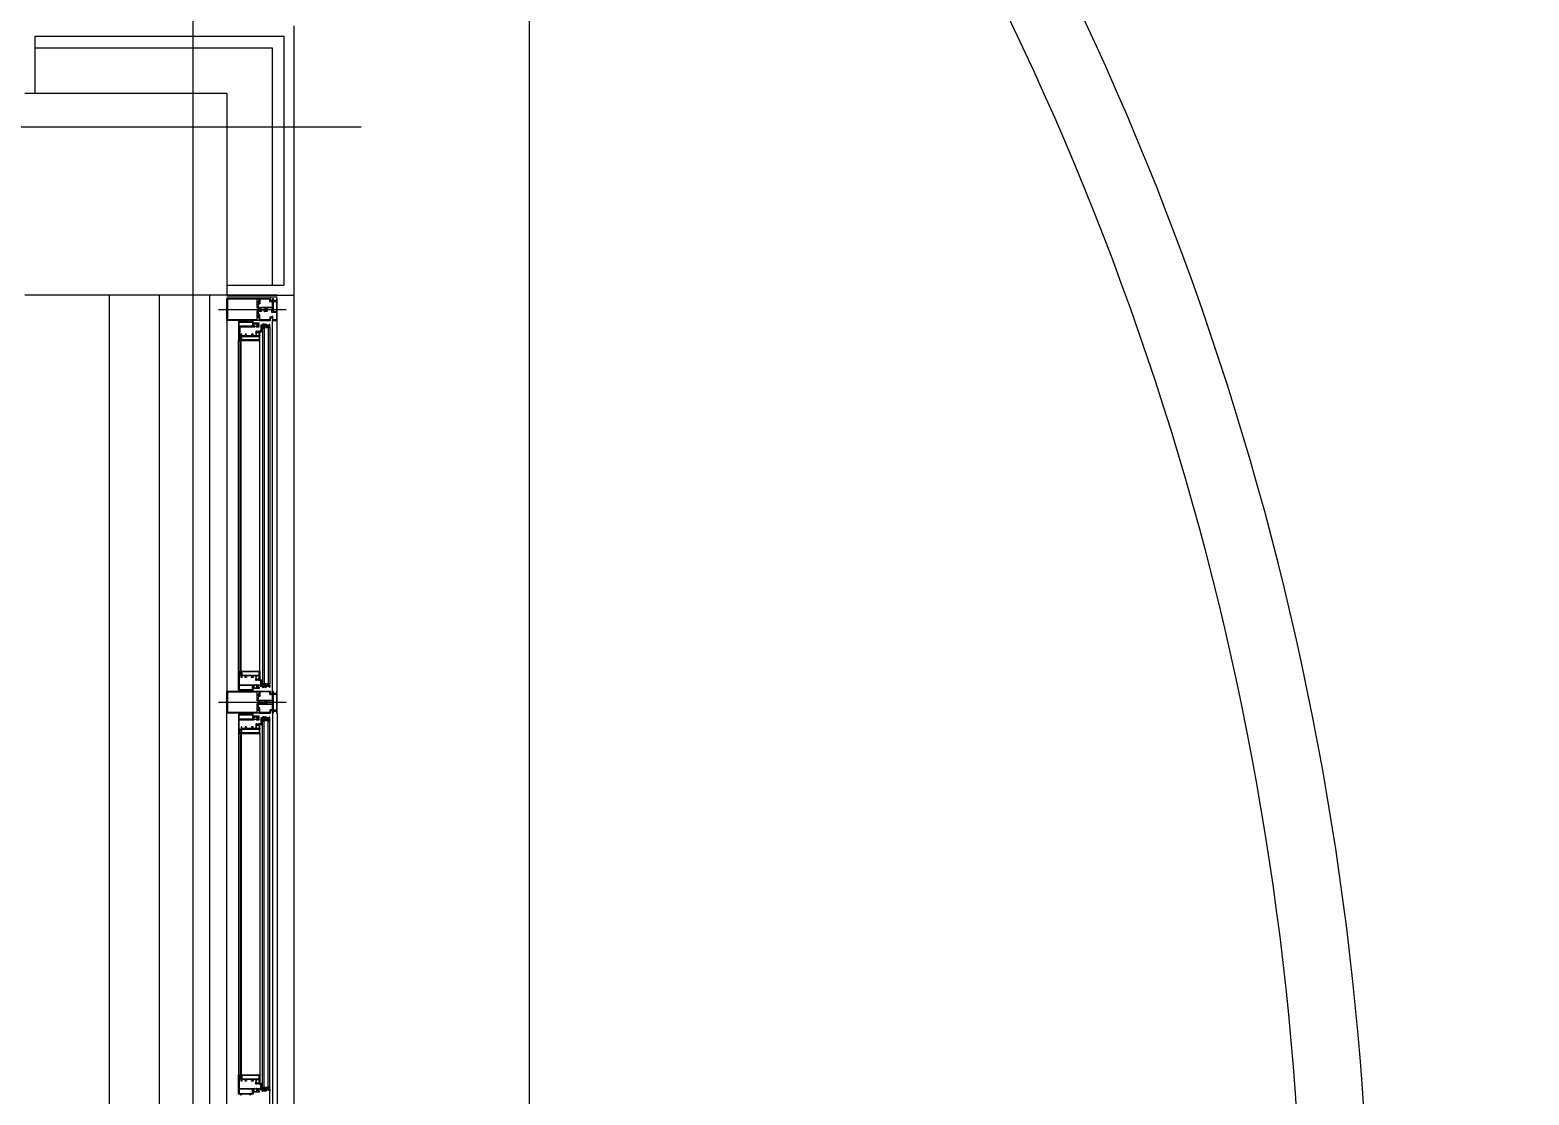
# Model space of a CAD drawing. Header units: millimetres. Extents: x 0 to 356400, y 0 to 68257.
# Drawn here: x 155874.8 to 156053.1, y 6982.8 to 7109.4 of the extents above; entities that cross this region are included whole.
import ezdxf

# ---------------------------------------------------------------- set-up
doc = ezdxf.new("R2010")
doc.units = ezdxf.units.MM
doc.header["$LTSCALE"] = 75
doc.layers.add('8', color=8, linetype='Continuous')

# ---------------------------------------------------------------- blocks, each defined once
blk = doc.blocks.new('G$C7369CDF7')
at = {"layer": '8'}
for p, q in [((16630.3, 55550), (5730.3, 55550)), ((6730.3, 45550), (6730.3, 55050)), ((6430.3, 54850), (7230.3, 54850)), ((7230.3, 54650), (7230.3, 54850)), ((7230.3, 54850), (10850.3, 54850)), ((7272.8, 54625.8), (7272.8, 54827.1)), ((8440.3, 54625.8), (8440.3, 54827.1)), ((6460.3, 54080), (6460.3, 54820)), ((6460.3, 54820), (7200.3, 54820)), ((6495.3, 54080), (6495.3, 54785)), ((6495.3, 54785), (7200.3, 54785)), ((7200.3, 54650), (7200.3, 54820)), ((7230.3, 54800), (7230.3, 54600)), ((7230.3, 54650), (7230.3, 54800)), ((7235.3, 54650), (7235.3, 54800)), ((7305.3, 54800), (7240.3, 54800)), ((7240.3, 54800), (7240.3, 54798.5)), ((7240.3, 54798.5), (7246.8, 54798.5)), ((7240.3, 54786), (7240.3, 54788)), ((7240.3, 54788), (7245.2, 54788)), ((7250.3, 54786), (7240.3, 54786)), ((7245.7, 54788.5), (7245.7, 54796.7)), ((7247.2, 54796.7), (7247.2, 54788.5)), ((7247.3, 54798), (7247.3, 54789.1)), ((7247.7, 54788), (7278.3, 54788)), ((7247.8, 54780), (7247.8, 54785.5)), ((7247.8, 54785.5), (7249.8, 54785.5)), ((7248.8, 54789.1), (7248.8, 54798)), ((7249.3, 54798.5), (7278.6, 54798.5)), ((7249.8, 54785.5), (7249.8, 54779)), ((7250.3, 54785.3), (7250.3, 54786)), ((7265.3, 54786), (7251.8, 54786)), ((7251.8, 54786), (7251.8, 54785.3)), ((7266.3, 54757.8), (7266.3, 54785)), ((7268.3, 54785.5), (7268.3, 54769.5)), ((7276.9, 54786), (7268.8, 54786)), ((7277.1, 54785.7), (7275.6, 54785.7)), ((7275.6, 54785.7), (7275.6, 54783.7)), ((7276.6, 54782.7), (7280.1, 54782.7)), ((7277.6, 54784.2), (7277.1, 54785.7)), ((7277.8, 54784.5), (7277.4, 54785.7)), ((7279.6, 54784.2), (7277.6, 54784.2)), ((7279.3, 54784.5), (7277.8, 54784.5)), ((7279.3, 54787), (7279.3, 54784.5)), ((7279.6, 54797.5), (7279.6, 54784.2)), ((7281.1, 54783.7), (7281.1, 54797.5)), ((7282.1, 54798.5), (7303.3, 54798.5)), ((7303.3, 54787.5), (7293.8, 54787.5)), ((7293.8, 54787.5), (7293.8, 54785.3)), ((7295.3, 54785.3), (7295.3, 54786)), ((7295.3, 54786), (7305.3, 54786)), ((7297.8, 54785.5), (7295.8, 54785.5)), ((7295.8, 54785.5), (7295.8, 54779)), ((7297.8, 54780), (7297.8, 54785.5)), ((7303.8, 54798), (7303.8, 54788)), ((8407.8, 54800), (7305.3, 54800)), ((7305.3, 54786), (7305.3, 54800)), ((8407.8, 54786), (7305.3, 54786)), ((8440.3, 54800), (8407.8, 54800)), ((8407.8, 54800), (8407.8, 54798.5)), ((8407.8, 54798.5), (8414.3, 54798.5)), ((8407.8, 54786), (8407.8, 54788)), ((8407.8, 54788), (8412.7, 54788)), ((8417.8, 54786), (8407.8, 54786)), ((8413.2, 54788.5), (8413.2, 54796.7)), ((8414.7, 54796.7), (8414.7, 54788.5)), ((8414.8, 54798), (8414.8, 54789.1)), ((8415.2, 54788), (8440.3, 54788)), ((8415.3, 54780), (8415.3, 54785.5)), ((8415.3, 54785.5), (8417.3, 54785.5)), ((8416.3, 54789.1), (8416.3, 54798)), ((8416.8, 54798.5), (8464.3, 54798.5)), ((8417.3, 54785.5), (8417.3, 54779)), ((8417.8, 54785.3), (8417.8, 54786)), ((8432.8, 54786), (8419.3, 54786)), ((8419.3, 54786), (8419.3, 54785.3)), ((8433.8, 54757.8), (8433.8, 54785)), ((8444.8, 54786), (8435.8, 54786)), ((8435.8, 54786), (8435.8, 54769)), ((8472.8, 54800), (8440.3, 54800)), ((8440.3, 54788), (8465.4, 54788)), ((8444.8, 54769), (8444.8, 54786)), ((8446.8, 54785), (8446.8, 54757.8)), ((8461.3, 54786), (8447.8, 54786)), ((8461.3, 54785.3), (8461.3, 54786)), ((8472.8, 54786), (8462.8, 54786)), ((8462.8, 54786), (8462.8, 54785.3)), ((8465.3, 54785.5), (8463.3, 54785.5)), ((8463.3, 54785.5), (8463.3, 54779)), ((8464.3, 54798.5), (8464.3, 54789.1)), ((8465.3, 54780), (8465.3, 54785.5)), ((8465.8, 54789.1), (8465.8, 54798)), ((8465.9, 54788.5), (8465.9, 54796.7)), ((8466.3, 54798.5), (8472.8, 54798.5)), ((8467.4, 54796.7), (8467.4, 54788.5)), ((8467.9, 54788), (8472.8, 54788)), ((8472.8, 54800), (10775.3, 54800)), ((8472.8, 54798.5), (8472.8, 54800)), ((8472.8, 54788), (8472.8, 54786)), ((8472.8, 54786), (10775.3, 54786)), ((7240.3, 54746.3), (7240.3, 54779)), ((7249.8, 54746.3), (7240.3, 54746.3)), ((7240.3, 54746), (7249.2, 54746)), ((7240.3, 54650), (7240.3, 54746)), ((7241.3, 54780), (7247.8, 54780)), ((7248.8, 54778), (7242.3, 54778)), ((7242.3, 54778), (7242.3, 54748.6)), ((7242.3, 54748.6), (7255.8, 54748.6)), ((7242.8, 54740), (7242.8, 54653)), ((7268.3, 54740.5), (7243.3, 54740.5)), ((7249.2, 54744.9), (7248.3, 54744.9)), ((7248.3, 54744.9), (7248.3, 54743.3)), ((7248.3, 54743.3), (7254.3, 54743.3)), ((7248.4, 54743.9), (7248.4, 54744.4)), ((7248.9, 54744.9), (7249.8, 54744.9)), ((7253.6, 54743.4), (7248.9, 54743.4)), ((7255.8, 54746.3), (7252.8, 54746.3)), ((7252.8, 54744.9), (7253.6, 54744.9)), ((7253.3, 54746), (7256.8, 54746)), ((7254.3, 54744.9), (7253.3, 54744.9)), ((7254.1, 54744.4), (7254.1, 54743.9)), ((7254.3, 54743.3), (7254.3, 54744.9)), ((7255.8, 54748.6), (7255.8, 54746.3)), ((7257.3, 54745.5), (7257.3, 54743.5)), ((7257.8, 54743), (7265.8, 54743)), ((7266.6, 54757.5), (7266.3, 54757.8)), ((7266.3, 54757.2), (7266.6, 54757.5)), ((7266.3, 54743.5), (7266.3, 54757.2)), ((7268.3, 54766.2), (7268.3, 54763.5)), ((7268.3, 54761), (7268.3, 54754)), ((7268.3, 54751.5), (7268.3, 54748.8)), ((7268.8, 54769), (7277, 54769)), ((7268.8, 54763), (7269, 54763)), ((7269, 54761.5), (7268.8, 54761.5)), ((7268.8, 54753.5), (7269, 54753.5)), ((7269, 54752), (7268.8, 54752)), ((7268.8, 54745), (7268.8, 54741)), ((7276.5, 54767), (7269.1, 54767)), ((7269.1, 54748), (7276.5, 54748)), ((7276.3, 54745.5), (7269.3, 54745.5)), ((7276.5, 54763), (7276.8, 54763)), ((7278.8, 54761.5), (7276.5, 54761.5)), ((7276.5, 54753.5), (7278.8, 54753.5)), ((7276.8, 54752), (7276.5, 54752)), ((7276.8, 54741), (7276.8, 54745)), ((7277.3, 54763.5), (7277.3, 54766.2)), ((7277.3, 54748.8), (7277.3, 54751.5)), ((7302.3, 54740.5), (7277.3, 54740.5)), ((7277.4, 54769.3), (7277.8, 54770)), ((7277.8, 54770), (7279.3, 54770)), ((7279.3, 54770), (7279.3, 54762)), ((7279.3, 54753), (7279.3, 54743.5)), ((7279.8, 54743), (7288.8, 54743)), ((7287.3, 54746), (7292.2, 54746)), ((7288.8, 54744.5), (7287.3, 54744.5)), ((7289.3, 54743.5), (7289.3, 54744)), ((7303.3, 54748.6), (7289.8, 54748.6)), ((7289.8, 54748.6), (7289.8, 54746.3)), ((7289.8, 54746.3), (7292.8, 54746.3)), ((7292.2, 54744.9), (7291.3, 54744.9)), ((7291.3, 54744.9), (7291.3, 54743.3)), ((7291.3, 54743.3), (7297.3, 54743.3)), ((7291.4, 54744.4), (7291.4, 54743.9)), ((7292.8, 54744.9), (7291.9, 54744.9)), ((7291.9, 54743.4), (7296.6, 54743.4)), ((7295.8, 54746.3), (7305.3, 54746.3)), ((7296.6, 54744.9), (7295.8, 54744.9)), ((7296.3, 54746), (7305.3, 54746)), ((7297.3, 54744.9), (7296.3, 54744.9)), ((7296.8, 54778), (7303.3, 54778)), ((7297.1, 54743.9), (7297.1, 54744.4)), ((7297.3, 54743.3), (7297.3, 54744.9)), ((7304.3, 54780), (7297.8, 54780)), ((7302.8, 54653), (7302.8, 54740)), ((7303.3, 54778), (7303.3, 54748.6)), ((7305.3, 54746.3), (7305.3, 54779)), ((7305.3, 54746), (7305.3, 54650)), ((7317.3, 54746), (7313.8, 54746)), ((7313.8, 54746), (7313.8, 54735.3)), ((7315.8, 54743.5), (7315.8, 54745)), ((7315.8, 54745), (7317.3, 54745)), ((7322.8, 54743.5), (7315.8, 54743.5)), ((7315.8, 54738.6), (7315.8, 54741)), ((7316.3, 54738.6), (7315.8, 54738.6)), ((7315.8, 54732.4), (7315.8, 54737.6)), ((7315.8, 54737.6), (7316.3, 54737.6)), ((7316.3, 54741.5), (7322.3, 54741.5)), ((7319.7, 54767.2), (7316.5, 54767.2)), ((7316.5, 54767.2), (7316.5, 54764.2)), ((7319.7, 54761.5), (7316.5, 54761.5)), ((7316.5, 54761.5), (7316.5, 54757)), ((7317, 54763.7), (7317.7, 54763.7)), ((7317, 54756.5), (7317.7, 54756.5)), ((7317.5, 54777.7), (7317.5, 54776.8)), ((7321.7, 54778), (7317.8, 54778)), ((7317.8, 54776.5), (7319.7, 54776.5)), ((7318.2, 54764.2), (7318.2, 54765.2)), ((7318.2, 54765.2), (7319.7, 54765.2)), ((7318.2, 54757), (7318.2, 54759.5)), ((7318.2, 54759.5), (7319.7, 54759.5)), ((7319.7, 54776.5), (7319.7, 54767.2)), ((7319.7, 54765.2), (7319.7, 54763.7)), ((7319.7, 54763.7), (7319.7, 54761.5)), ((7319.7, 54759.5), (7319.7, 54751)), ((7319.7, 54751), (7337, 54751)), ((7320.8, 54745.5), (7320.8, 54745.5)), ((7324.8, 54746), (7321.3, 54746)), ((7321.3, 54745), (7322.8, 54745)), ((7321.7, 54769), (7321.7, 54778)), ((7325.2, 54769), (7321.7, 54769)), ((7321.7, 54753), (7321.7, 54767.7)), ((7321.7, 54767.7), (7323.9, 54767.7)), ((7323.9, 54753), (7321.7, 54753)), ((7322.8, 54738.6), (7322.3, 54738.6)), ((7322.3, 54737.6), (7324.3, 54737.6)), ((7322.8, 54745), (7322.8, 54743.5)), ((7322.8, 54741), (7322.8, 54738.6)), ((7323.9, 54767.7), (7323.9, 54765.7)), ((7323.9, 54765.7), (7325.2, 54765.7)), ((7325.2, 54755), (7323.9, 54755)), ((7323.9, 54755), (7323.9, 54753)), ((7324.8, 54738.1), (7324.8, 54746)), ((7327.7, 54777), (7325.2, 54753)), ((7325.2, 54753), (7325.2, 54777)), ((7325.2, 54777), (7327.7, 54777)), ((7325.2, 54765.7), (7325.2, 54769)), ((7325.2, 54753), (7325.2, 54755)), ((7327.7, 54753), (7325.2, 54753)), ((7339, 54753), (7325.2, 54753)), ((7327.7, 54778), (8385.4, 54778)), ((7327.7, 54778), (7327.7, 54756)), ((7327.7, 54777), (7327.7, 54753)), ((7327.7, 54773), (8385.4, 54773)), ((7327.7, 54756), (7327.7, 54762)), ((7327.7, 54761), (8385.4, 54761)), ((7327.7, 54756), (8385.4, 54756)), ((7337, 54751), (7337, 54744.5)), ((7337, 54740.1), (7337, 54737)), ((7338, 54744.5), (7338, 54745.4)), ((7338, 54739.2), (7338, 54740.1)), ((7339, 54748), (7339, 54753)), ((7346, 54748), (7339, 54748)), ((7339.3, 54745.4), (7339.3, 54739.2)), ((7341.3, 54739.6), (7341.3, 54745.4)), ((7341.9, 54746), (7342.2, 54746)), ((7342.2, 54739), (7341.9, 54739)), ((7343.7, 54737.5), (7343.7, 54739.5)), ((7344.2, 54746), (7344.2, 54748)), ((7344.2, 54746), (7348.4, 54746)), ((7346.3, 54747.7), (7346, 54748)), ((7346.6, 54748), (7346.3, 54747.7)), ((7350.3, 54748), (7346.6, 54748)), ((7348.9, 54739.5), (7348.9, 54737.5)), ((7350.3, 54748.5), (7350.3, 54748)), ((7350.4, 54746), (7350.7, 54746)), ((7350.7, 54739), (7350.4, 54739)), ((7351.3, 54745.4), (7351.3, 54739.6)), ((7351.8, 54748), (7351.8, 54748.5)), ((8347.8, 54748), (7351.8, 54748)), ((7365.3, 54748), (7351.8, 54748)), ((7353.3, 54695), (7353.3, 54746)), ((7353.3, 54746), (7363.3, 54746)), ((7363.3, 54746), (7363.3, 54695)), ((7365.3, 54693), (7365.3, 54748)), ((8347.8, 54693), (8347.8, 54748)), ((8347.8, 54748), (8361.3, 54748)), ((8359.8, 54746), (8349.8, 54746)), ((8349.8, 54746), (8349.8, 54695)), ((8359.8, 54695), (8359.8, 54746)), ((8361.3, 54748), (8361.3, 54748.5)), ((8361.8, 54745.4), (8361.8, 54739.6)), ((8362.7, 54746), (8362.4, 54746)), ((8362.4, 54739), (8362.7, 54739)), ((8362.8, 54748.5), (8362.8, 54748)), ((8362.8, 54748), (8366.5, 54748)), ((8364.2, 54739.5), (8364.2, 54737.5)), ((8368.9, 54746), (8364.7, 54746)), ((8366.5, 54748), (8366.8, 54747.7)), ((8366.8, 54747.7), (8367.1, 54748)), ((8367.1, 54748), (8374, 54748)), ((8369.4, 54737.5), (8369.4, 54739.5)), ((8371.2, 54746), (8370.9, 54746)), ((8370.9, 54739), (8371.2, 54739)), ((8371.8, 54739.6), (8371.8, 54745.4)), ((8373.8, 54745.4), (8373.8, 54739.2)), ((8374, 54748), (8374, 54753)), ((8374, 54753), (8387.9, 54753)), ((8375, 54744.5), (8375, 54745.4)), ((8375, 54739.2), (8375, 54740.1)), ((8393.4, 54751), (8376, 54751)), ((8376, 54751), (8376, 54744.5)), ((8376, 54740.1), (8376, 54737)), ((8385.4, 54773), (8385.4, 54778)), ((8385.4, 54777), (8385.4, 54753)), ((8387.9, 54777), (8385.4, 54777)), ((8385.4, 54756), (8385.4, 54762)), ((8385.4, 54753), (8387.9, 54753)), ((8387.9, 54753), (8387.9, 54777)), ((8387.9, 54765.7), (8387.9, 54769)), ((8387.9, 54769), (8391.4, 54769)), ((8389.2, 54765.7), (8387.9, 54765.7)), ((8387.9, 54753), (8387.9, 54755)), ((8387.9, 54755), (8389.2, 54755)), ((8388.3, 54738.1), (8388.3, 54746)), ((8388.3, 54746), (8391.8, 54746)), ((8390.8, 54737.6), (8388.8, 54737.6)), ((8391.4, 54767.7), (8389.2, 54767.7)), ((8389.2, 54767.7), (8389.2, 54765.7)), ((8389.2, 54755), (8389.2, 54753)), ((8389.2, 54753), (8391.4, 54753)), ((8391.8, 54745), (8390.3, 54745)), ((8390.3, 54745), (8390.3, 54743.5)), ((8390.3, 54743.5), (8397.3, 54743.5)), ((8390.3, 54741), (8390.3, 54738.6)), ((8390.3, 54738.6), (8390.8, 54738.6)), ((8396.8, 54741.5), (8390.8, 54741.5)), ((8391.4, 54769), (8391.4, 54778)), ((8391.4, 54778), (8395.3, 54778)), ((8391.4, 54753), (8391.4, 54767.7)), ((8392.3, 54745.5), (8392.3, 54745.5)), ((8395.3, 54776.5), (8393.4, 54776.5)), ((8393.4, 54776.5), (8393.4, 54767.2)), ((8393.4, 54767.2), (8396.6, 54767.2)), ((8394.9, 54765.2), (8393.4, 54765.2)), ((8393.4, 54765.2), (8393.4, 54763.7)), ((8393.4, 54763.7), (8393.4, 54761.5)), ((8393.4, 54761.5), (8396.6, 54761.5)), ((8394.9, 54759.5), (8393.4, 54759.5)), ((8393.4, 54759.5), (8393.4, 54751)), ((8394.9, 54764.2), (8394.9, 54765.2)), ((8394.9, 54757), (8394.9, 54759.5)), ((8396.1, 54763.7), (8395.4, 54763.7)), ((8396.1, 54756.5), (8395.4, 54756.5)), ((8395.6, 54777.7), (8395.6, 54776.8)), ((8395.8, 54746), (8399.3, 54746)), ((8397.3, 54745), (8395.8, 54745)), ((8396.6, 54767.2), (8396.6, 54764.2)), ((8396.6, 54761.5), (8396.6, 54757)), ((8396.8, 54738.6), (8397.3, 54738.6)), ((8397.3, 54737.6), (8396.8, 54737.6)), ((8397.3, 54743.5), (8397.3, 54745)), ((8397.3, 54738.6), (8397.3, 54741)), ((8397.3, 54732.4), (8397.3, 54737.6)), ((8399.3, 54746), (8399.3, 54735.3)), ((8407.8, 54746.3), (8407.8, 54779)), ((8417.3, 54746.3), (8407.8, 54746.3)), ((8407.8, 54650), (8407.8, 54746)), ((8407.8, 54746), (8416.7, 54746)), ((8408.8, 54780), (8415.3, 54780)), ((8416.3, 54778), (8409.8, 54778)), ((8409.8, 54778), (8409.8, 54748.6)), ((8409.8, 54748.6), (8423.3, 54748.6)), ((8410.3, 54740), (8410.3, 54652.5)), ((8435.8, 54740.5), (8410.8, 54740.5)), ((8416.7, 54744.9), (8415.8, 54744.9)), ((8415.8, 54744.9), (8415.8, 54743.3)), ((8415.8, 54743.3), (8421.8, 54743.3)), ((8415.9, 54743.9), (8415.9, 54744.4)), ((8416.4, 54744.9), (8417.3, 54744.9)), ((8421.1, 54743.4), (8416.4, 54743.4)), ((8423.3, 54746.3), (8420.3, 54746.3)), ((8420.3, 54744.9), (8421.1, 54744.9)), ((8420.8, 54746), (8424.3, 54746)), ((8421.8, 54744.9), (8420.8, 54744.9)), ((8421.6, 54744.4), (8421.6, 54743.9)), ((8421.8, 54743.3), (8421.8, 54744.9)), ((8423.3, 54748.6), (8423.3, 54746.3)), ((8424.8, 54745.5), (8424.8, 54743.5)), ((8425.3, 54743), (8433.3, 54743)), ((8434.1, 54757.5), (8433.8, 54757.8)), ((8433.8, 54757.2), (8434.1, 54757.5)), ((8433.8, 54743.5), (8433.8, 54757.2)), ((8435.8, 54769), (8440.3, 54769)), ((8435.8, 54766.2), (8435.8, 54763.5)), ((8435.8, 54761), (8435.8, 54754)), ((8435.8, 54751.5), (8435.8, 54748.8)), ((8436.3, 54763), (8436.5, 54763)), ((8436.5, 54761.5), (8436.3, 54761.5)), ((8436.3, 54753.5), (8436.5, 54753.5)), ((8436.5, 54752), (8436.3, 54752)), ((8436.3, 54745), (8436.3, 54741)), ((8440.3, 54767), (8436.6, 54767)), ((8436.6, 54748), (8440.3, 54748)), ((8440.3, 54745.5), (8436.8, 54745.5)), ((8440.3, 54769), (8444.8, 54769)), ((8440.3, 54767), (8444, 54767)), ((8444, 54748), (8440.3, 54748)), ((8443.8, 54745.5), (8440.3, 54745.5)), ((8444.3, 54763), (8444, 54763)), ((8444, 54761.5), (8444.3, 54761.5)), ((8444.3, 54753.5), (8444, 54753.5)), ((8444, 54752), (8444.3, 54752)), ((8444.3, 54741), (8444.3, 54745)), ((8444.8, 54766.2), (8444.8, 54763.5)), ((8444.8, 54761), (8444.8, 54754)), ((8444.8, 54751.5), (8444.8, 54748.8)), ((8469.8, 54740.5), (8444.8, 54740.5)), ((8446.8, 54757.8), (8446.5, 54757.5)), ((8446.5, 54757.5), (8446.8, 54757.2)), ((8446.8, 54757.2), (8446.8, 54743.5)), ((8447.3, 54743), (8455.3, 54743)), ((8455.8, 54743.5), (8455.8, 54745.5)), ((8456.3, 54746), (8459.7, 54746)), ((8470.8, 54748.6), (8457.3, 54748.6)), ((8457.3, 54748.6), (8457.3, 54746.3)), ((8457.3, 54746.3), (8460.3, 54746.3)), ((8459.7, 54744.9), (8458.8, 54744.9)), ((8458.8, 54744.9), (8458.8, 54743.3)), ((8458.8, 54743.3), (8464.8, 54743.3)), ((8458.9, 54744.4), (8458.9, 54743.9)), ((8460.3, 54744.9), (8459.4, 54744.9)), ((8459.4, 54743.4), (8464.1, 54743.4)), ((8463.3, 54746.3), (8472.8, 54746.3)), ((8464.1, 54744.9), (8463.3, 54744.9)), ((8463.8, 54746), (8472.8, 54746)), ((8464.8, 54744.9), (8463.8, 54744.9)), ((8464.3, 54778), (8470.8, 54778)), ((8464.6, 54743.9), (8464.6, 54744.4)), ((8464.8, 54743.3), (8464.8, 54744.9)), ((8471.8, 54780), (8465.3, 54780)), ((8470.3, 54652.5), (8470.3, 54740)), ((8470.8, 54778), (8470.8, 54748.6)), ((8472.8, 54746.3), (8472.8, 54779)), ((8472.8, 54746), (8472.8, 54650)), ((8484.8, 54746), (8481.3, 54746)), ((8481.3, 54746), (8481.3, 54735.3)), ((8483.3, 54743.5), (8483.3, 54745)), ((8483.3, 54745), (8484.8, 54745)), ((8490.3, 54743.5), (8483.3, 54743.5)), ((8483.3, 54738.6), (8483.3, 54741)), ((8483.8, 54738.6), (8483.3, 54738.6)), ((8483.3, 54732.4), (8483.3, 54737.6)), ((8483.3, 54737.6), (8483.8, 54737.6)), ((8483.8, 54741.5), (8489.8, 54741.5)), ((8487.2, 54767.2), (8484, 54767.2)), ((8484, 54767.2), (8484, 54764.2)), ((8487.2, 54761.5), (8484, 54761.5)), ((8484, 54761.5), (8484, 54757)), ((8484.5, 54763.7), (8485.2, 54763.7)), ((8484.5, 54756.5), (8485.2, 54756.5)), ((8485, 54777.7), (8485, 54776.8)), ((8489.2, 54778), (8485.3, 54778)), ((8485.3, 54776.5), (8487.2, 54776.5)), ((8485.7, 54764.2), (8485.7, 54765.2)), ((8485.7, 54765.2), (8487.2, 54765.2)), ((8485.7, 54757), (8485.7, 54759.5)), ((8485.7, 54759.5), (8487.2, 54759.5)), ((8487.2, 54776.5), (8487.2, 54767.2)), ((8487.2, 54765.2), (8487.2, 54763.7)), ((8487.2, 54763.7), (8487.2, 54761.5)), ((8487.2, 54759.5), (8487.2, 54751)), ((8487.2, 54751), (8504.5, 54751)), ((8488.3, 54745.5), (8488.3, 54745.5)), ((8492.3, 54746), (8488.8, 54746)), ((8488.8, 54745), (8490.3, 54745)), ((8489.2, 54769), (8489.2, 54778)), ((8492.7, 54769), (8489.2, 54769)), ((8489.2, 54753), (8489.2, 54767.7)), ((8489.2, 54767.7), (8491.4, 54767.7)), ((8491.4, 54753), (8489.2, 54753)), ((8490.3, 54738.6), (8489.8, 54738.6)), ((8489.8, 54737.6), (8491.8, 54737.6)), ((8490.3, 54745), (8490.3, 54743.5)), ((8490.3, 54741), (8490.3, 54738.6)), ((8491.4, 54767.7), (8491.4, 54765.7)), ((8491.4, 54765.7), (8492.7, 54765.7)), ((8492.7, 54755), (8491.4, 54755)), ((8491.4, 54755), (8491.4, 54753)), ((8492.3, 54738.1), (8492.3, 54746)), ((8492.7, 54753), (8492.7, 54777)), ((8492.7, 54777), (8495.2, 54777)), ((8492.7, 54765.7), (8492.7, 54769)), ((8492.7, 54753), (8492.7, 54755)), ((8495.2, 54753), (8492.7, 54753)), ((8506.5, 54753), (8492.7, 54753)), ((8495.2, 54773), (8495.2, 54778)), ((10752.9, 54778), (8495.2, 54778)), ((8495.2, 54777), (8495.2, 54753)), ((9585.4, 54773), (8495.2, 54773)), ((8495.2, 54756), (8495.2, 54762)), ((9585.4, 54761), (8495.2, 54761)), ((9585.4, 54756), (8495.2, 54756)), ((8504.5, 54751), (8504.5, 54744.5)), ((8504.5, 54740.1), (8504.5, 54737)), ((8505.5, 54744.5), (8505.5, 54745.4)), ((8505.5, 54739.2), (8505.5, 54740.1)), ((8506.5, 54748), (8506.5, 54753)), ((8513.5, 54748), (8506.5, 54748)), ((8506.8, 54745.4), (8506.8, 54739.2)), ((8508.8, 54739.6), (8508.8, 54745.4)), ((8509.4, 54746), (8509.7, 54746)), ((8509.7, 54739), (8509.4, 54739)), ((8511.2, 54737.5), (8511.2, 54739.5)), ((8511.7, 54746), (8515.9, 54746)), ((8513.8, 54747.7), (8513.5, 54748)), ((8514.1, 54748), (8513.8, 54747.7)), ((8517.8, 54748), (8514.1, 54748)), ((8516.4, 54739.5), (8516.4, 54737.5)), ((8517.8, 54748.5), (8517.8, 54748)), ((8517.9, 54746), (8518.2, 54746)), ((8518.2, 54739), (8517.9, 54739)), ((8518.8, 54745.4), (8518.8, 54739.6)), ((8519.3, 54748), (8519.3, 54748.5)), ((8532.8, 54748), (8519.3, 54748)), ((8520.8, 54695), (8520.8, 54746)), ((8520.8, 54746), (8530.8, 54746)), ((8530.8, 54746), (8530.8, 54695)), ((8532.8, 54748), (9576, 54748)), ((8532.8, 54693), (8532.8, 54748)), ((9547.8, 54693), (9547.8, 54748)), ((9547.8, 54748), (9561.3, 54748)), ((9559.8, 54746), (9549.8, 54746)), ((9549.8, 54746), (9549.8, 54695)), ((9559.8, 54695), (9559.8, 54746)), ((9561.3, 54748), (9561.3, 54748.5)), ((9561.8, 54745.4), (9561.8, 54739.6)), ((9562.7, 54746), (9562.4, 54746)), ((9562.4, 54739), (9562.7, 54739)), ((9562.8, 54748.5), (9562.8, 54748)), ((9562.8, 54748), (9566.5, 54748)), ((9564.2, 54739.5), (9564.2, 54737.5)), ((9568.9, 54746), (9564.7, 54746)), ((9566.5, 54748), (9566.8, 54747.7)), ((9566.8, 54747.7), (9567.1, 54748)), ((9567.1, 54748), (9574, 54748)), ((9569.4, 54737.5), (9569.4, 54739.5)), ((9571.2, 54746), (9570.9, 54746)), ((9570.9, 54739), (9571.2, 54739)), ((9571.8, 54739.6), (9571.8, 54745.4)), ((9573.8, 54745.4), (9573.8, 54739.2)), ((9574, 54748), (9574, 54753)), ((9574, 54753), (9587.9, 54753)), ((9575, 54744.5), (9575, 54745.4)), ((9575, 54739.2), (9575, 54740.1)), ((9593.4, 54751), (9576, 54751)), ((9576, 54751), (9576, 54744.5)), ((9576, 54740.1), (9576, 54737)), ((9585.4, 54773), (9585.4, 54778)), ((9585.4, 54777), (9585.4, 54753)), ((9587.9, 54777), (9585.4, 54777)), ((9585.4, 54756), (9585.4, 54762)), ((9585.4, 54753), (9587.9, 54753)), ((9587.9, 54753), (9587.9, 54777)), ((9587.9, 54765.7), (9587.9, 54769)), ((9587.9, 54769), (9591.4, 54769)), ((9589.2, 54765.7), (9587.9, 54765.7)), ((9587.9, 54753), (9587.9, 54755)), ((9587.9, 54755), (9589.2, 54755)), ((9588.3, 54738.1), (9588.3, 54746)), ((9588.3, 54746), (9591.8, 54746)), ((9590.8, 54737.6), (9588.8, 54737.6)), ((9591.4, 54767.7), (9589.2, 54767.7)), ((9589.2, 54767.7), (9589.2, 54765.7)), ((9589.2, 54755), (9589.2, 54753)), ((9589.2, 54753), (9591.4, 54753)), ((9591.8, 54745), (9590.3, 54745)), ((9590.3, 54745), (9590.3, 54743.5)), ((9590.3, 54743.5), (9597.3, 54743.5)), ((9590.3, 54741), (9590.3, 54738.6)), ((9590.3, 54738.6), (9590.8, 54738.6)), ((9596.8, 54741.5), (9590.8, 54741.5)), ((9591.4, 54769), (9591.4, 54778)), ((9591.4, 54778), (9595.3, 54778)), ((9591.4, 54753), (9591.4, 54767.7)), ((9592.3, 54745.5), (9592.3, 54745.5)), ((9595.3, 54776.5), (9593.4, 54776.5)), ((9593.4, 54776.5), (9593.4, 54767.2)), ((9593.4, 54767.2), (9596.6, 54767.2)), ((9594.9, 54765.2), (9593.4, 54765.2)), ((9593.4, 54765.2), (9593.4, 54763.7)), ((9593.4, 54763.7), (9593.4, 54761.5)), ((9593.4, 54761.5), (9596.6, 54761.5)), ((9594.9, 54759.5), (9593.4, 54759.5)), ((9593.4, 54759.5), (9593.4, 54751)), ((9594.9, 54764.2), (9594.9, 54765.2)), ((9594.9, 54757), (9594.9, 54759.5)), ((9596.1, 54763.7), (9595.4, 54763.7)), ((9596.1, 54756.5), (9595.4, 54756.5)), ((9595.6, 54777.7), (9595.6, 54776.8)), ((9595.8, 54746), (9599.3, 54746)), ((9597.3, 54745), (9595.8, 54745)), ((9596.6, 54767.2), (9596.6, 54764.2)), ((9596.6, 54761.5), (9596.6, 54757)), ((9596.8, 54738.6), (9597.3, 54738.6)), ((9597.3, 54737.6), (9596.8, 54737.6)), ((9597.3, 54743.5), (9597.3, 54745)), ((9597.3, 54738.6), (9597.3, 54741)), ((9597.3, 54732.4), (9597.3, 54737.6)), ((9599.3, 54746), (9599.3, 54735.3)), ((7308.3, 54721), (7306.3, 54721)), ((7306.3, 54719), (7308.3, 54719)), ((7308.3, 54693), (7306.3, 54693)), ((7313.3, 54729), (7308.3, 54729)), ((7308.3, 54729), (7308.3, 54721)), ((7308.3, 54719), (7308.3, 54693)), ((7310.3, 54726.5), (7322.8, 54726.5)), ((7310.3, 54687), (7310.3, 54726.5)), ((7313.8, 54735.3), (7314.1, 54735)), ((7314.1, 54735), (7313.8, 54734.7)), ((7313.8, 54734.7), (7313.8, 54729.5)), ((7316.3, 54732.4), (7315.8, 54732.4)), ((7315.8, 54729), (7315.8, 54731.4)), ((7315.8, 54731.4), (7316.3, 54731.4)), ((7322.3, 54728.5), (7316.3, 54728.5)), ((7324.3, 54732.4), (7322.3, 54732.4)), ((7322.3, 54731.4), (7322.8, 54731.4)), ((7322.8, 54731.4), (7322.8, 54729)), ((7322.8, 54726.5), (7322.8, 54687)), ((7324.8, 54688), (7324.8, 54731.9)), ((7337, 54737), (7343.2, 54737)), ((7351.3, 54728.5), (7346.3, 54728.5)), ((7346.3, 54728.5), (7346.3, 54724)), ((7346.3, 54724), (7348.3, 54724)), ((7348.3, 54709), (7346.3, 54709)), ((7346.3, 54709), (7346.3, 54704.5)), ((7346.3, 54704.5), (7351.3, 54704.5)), ((7351.3, 54695), (7346.3, 54695)), ((7346.3, 54695), (7346.3, 54693)), ((7346.3, 54693), (7365.3, 54693)), ((7348.3, 54724), (7348.3, 54726.5)), ((7348.3, 54726.5), (7351.3, 54726.5)), ((7348.3, 54706.5), (7348.3, 54709)), ((7351.3, 54706.5), (7348.3, 54706.5)), ((7349.4, 54737), (7351.3, 54737)), ((7351.3, 54737), (7351.3, 54728.5)), ((7351.3, 54726.5), (7351.3, 54706.5)), ((7351.3, 54704.5), (7351.3, 54695)), ((7363.3, 54695), (7353.3, 54695)), ((8347.8, 54693), (7365.3, 54693)), ((8366.8, 54693), (8347.8, 54693)), ((8349.8, 54695), (8359.8, 54695)), ((8363.7, 54737), (8361.8, 54737)), ((8361.8, 54737), (8361.8, 54728.5)), ((8361.8, 54728.5), (8366.8, 54728.5)), ((8364.8, 54726.5), (8361.8, 54726.5)), ((8361.8, 54726.5), (8361.8, 54706.5)), ((8361.8, 54706.5), (8364.8, 54706.5)), ((8366.8, 54704.5), (8361.8, 54704.5)), ((8361.8, 54704.5), (8361.8, 54695)), ((8361.8, 54695), (8366.8, 54695)), ((8364.8, 54724), (8364.8, 54726.5)), ((8366.8, 54724), (8364.8, 54724)), ((8364.8, 54706.5), (8364.8, 54709)), ((8364.8, 54709), (8366.8, 54709)), ((8366.8, 54728.5), (8366.8, 54724)), ((8366.8, 54709), (8366.8, 54704.5)), ((8366.8, 54695), (8366.8, 54693)), ((8376, 54737), (8369.9, 54737)), ((8388.3, 54688), (8388.3, 54731.9)), ((8388.8, 54732.4), (8390.8, 54732.4)), ((8390.8, 54731.4), (8390.3, 54731.4)), ((8390.3, 54731.4), (8390.3, 54729)), ((8402.8, 54726.5), (8390.3, 54726.5)), ((8390.3, 54726.5), (8390.3, 54687)), ((8390.8, 54728.5), (8396.8, 54728.5)), ((8396.8, 54732.4), (8397.3, 54732.4)), ((8397.3, 54731.4), (8396.8, 54731.4)), ((8397.3, 54729), (8397.3, 54731.4)), ((8399.3, 54735.3), (8399, 54735)), ((8399, 54735), (8399.3, 54734.7)), ((8399.3, 54734.7), (8399.3, 54729.5)), ((8399.8, 54729), (8404.8, 54729)), ((8402.8, 54687), (8402.8, 54726.5)), ((8404.8, 54729), (8404.8, 54721)), ((8404.8, 54721), (8406.8, 54721)), ((8406.8, 54719), (8404.8, 54719)), ((8404.8, 54719), (8404.8, 54693)), ((8404.8, 54693), (8406.8, 54693)), ((8475.8, 54721), (8473.8, 54721)), ((8473.8, 54719), (8475.8, 54719)), ((8475.8, 54693), (8473.8, 54693)), ((8480.8, 54729), (8475.8, 54729)), ((8475.8, 54729), (8475.8, 54721)), ((8475.8, 54719), (8475.8, 54693)), ((8477.8, 54726.5), (8490.3, 54726.5)), ((8477.8, 54687), (8477.8, 54726.5)), ((8481.3, 54735.3), (8481.6, 54735)), ((8481.6, 54735), (8481.3, 54734.7)), ((8481.3, 54734.7), (8481.3, 54729.5)), ((8483.8, 54732.4), (8483.3, 54732.4)), ((8483.3, 54729), (8483.3, 54731.4)), ((8483.3, 54731.4), (8483.8, 54731.4)), ((8489.8, 54728.5), (8483.8, 54728.5)), ((8491.8, 54732.4), (8489.8, 54732.4)), ((8489.8, 54731.4), (8490.3, 54731.4)), ((8490.3, 54731.4), (8490.3, 54729)), ((8490.3, 54726.5), (8490.3, 54687)), ((8492.3, 54688), (8492.3, 54731.9)), ((8504.5, 54737), (8510.7, 54737)), ((8518.8, 54728.5), (8513.8, 54728.5)), ((8513.8, 54728.5), (8513.8, 54724)), ((8513.8, 54724), (8515.8, 54724)), ((8515.8, 54709), (8513.8, 54709)), ((8513.8, 54709), (8513.8, 54704.5)), ((8513.8, 54704.5), (8518.8, 54704.5)), ((8518.8, 54695), (8513.8, 54695)), ((8513.8, 54695), (8513.8, 54693)), ((8513.8, 54693), (8532.8, 54693)), ((8515.8, 54724), (8515.8, 54726.5)), ((8515.8, 54726.5), (8518.8, 54726.5)), ((8515.8, 54706.5), (8515.8, 54709)), ((8518.8, 54706.5), (8515.8, 54706.5)), ((8516.9, 54737), (8518.8, 54737)), ((8518.8, 54737), (8518.8, 54728.5)), ((8518.8, 54726.5), (8518.8, 54706.5)), ((8518.8, 54704.5), (8518.8, 54695)), ((8530.8, 54695), (8520.8, 54695)), ((8532.8, 54693), (9547.8, 54693)), ((9566.8, 54693), (9547.8, 54693)), ((9549.8, 54695), (9559.8, 54695)), ((9563.7, 54737), (9561.8, 54737)), ((9561.8, 54737), (9561.8, 54728.5)), ((9561.8, 54728.5), (9566.8, 54728.5)), ((9564.8, 54726.5), (9561.8, 54726.5)), ((9561.8, 54726.5), (9561.8, 54706.5)), ((9561.8, 54706.5), (9564.8, 54706.5)), ((9566.8, 54704.5), (9561.8, 54704.5)), ((9561.8, 54704.5), (9561.8, 54695)), ((9561.8, 54695), (9566.8, 54695)), ((9564.8, 54724), (9564.8, 54726.5)), ((9566.8, 54724), (9564.8, 54724)), ((9564.8, 54706.5), (9564.8, 54709)), ((9564.8, 54709), (9566.8, 54709)), ((9566.8, 54728.5), (9566.8, 54724)), ((9566.8, 54709), (9566.8, 54704.5)), ((9566.8, 54695), (9566.8, 54693)), ((9576, 54737), (9569.9, 54737)), ((9588.3, 54688), (9588.3, 54731.9)), ((9588.8, 54732.4), (9590.8, 54732.4)), ((9590.8, 54731.4), (9590.3, 54731.4)), ((9590.3, 54731.4), (9590.3, 54729)), ((9602.8, 54726.5), (9590.3, 54726.5)), ((9590.3, 54726.5), (9590.3, 54687)), ((9590.8, 54728.5), (9596.8, 54728.5)), ((9596.8, 54732.4), (9597.3, 54732.4)), ((9597.3, 54731.4), (9596.8, 54731.4)), ((9597.3, 54729), (9597.3, 54731.4)), ((9599.3, 54735.3), (9599, 54735)), ((9599, 54735), (9599.3, 54734.7)), ((9599.3, 54734.7), (9599.3, 54729.5)), ((9599.8, 54729), (9604.8, 54729)), ((9602.8, 54687), (9602.8, 54726.5)), ((9604.8, 54729), (9604.8, 54721)), ((9604.8, 54721), (9606.8, 54721)), ((9606.8, 54719), (9604.8, 54719)), ((9604.8, 54719), (9604.8, 54693)), ((9604.8, 54693), (9606.8, 54693)), ((6630.3, 54650), (7230.3, 54650)), ((6630.3, 54050), (6630.3, 54650)), ((6630.3, 54650), (7230.3, 54650)), ((6630.3, 54050), (6630.3, 54650)), ((7230.3, 54650), (7230.3, 54050)), ((7230.3, 54650), (7230.3, 54050)), ((7305.3, 54650), (7240.3, 54650)), ((7243.3, 54652.5), (7302.3, 54652.5)), ((7305.3, 54650), (8407.8, 54650)), ((7306.3, 54691), (7308.3, 54691)), ((7308.3, 54691), (7308.3, 54685)), ((7308.3, 54685), (7365.3, 54685)), ((7322.8, 54687), (7310.3, 54687)), ((8347.8, 54690), (7324.8, 54690)), ((7353.3, 54687), (7325.8, 54687)), ((7356.8, 54690), (7353.3, 54690)), ((7353.3, 54690), (7353.3, 54687)), ((7355.3, 54687), (7355.3, 54688.5)), ((7355.3, 54688.5), (7356.8, 54688.5)), ((7363.3, 54687), (7355.3, 54687)), ((7365.3, 54690), (7361.8, 54690)), ((7361.8, 54688.5), (7363.3, 54688.5)), ((7363.3, 54688.5), (7363.3, 54687)), ((7365.3, 54685), (7365.3, 54690)), ((8347.8, 54685), (7365.3, 54685)), ((8347.8, 54690), (8351.3, 54690)), ((8347.8, 54685), (8347.8, 54690)), ((8404.8, 54685), (8347.8, 54685)), ((8351.3, 54688.5), (8349.8, 54688.5)), ((8349.8, 54688.5), (8349.8, 54687)), ((8349.8, 54687), (8357.8, 54687)), ((8356.3, 54690), (8359.8, 54690)), ((8357.8, 54688.5), (8356.3, 54688.5)), ((8357.8, 54687), (8357.8, 54688.5)), ((8359.8, 54690), (8359.8, 54687)), ((8359.8, 54687), (8387.3, 54687)), ((8390.3, 54687), (8402.8, 54687)), ((8406.8, 54691), (8404.8, 54691)), ((8404.8, 54691), (8404.8, 54685)), ((8472.8, 54650), (8407.8, 54650)), ((8410.3, 54652.5), (8470.3, 54652.5)), ((10775.3, 54650), (8472.8, 54650)), ((8473.8, 54691), (8475.8, 54691)), ((8475.8, 54691), (8475.8, 54685)), ((8475.8, 54685), (8532.8, 54685)), ((8490.3, 54687), (8477.8, 54687)), ((8520.8, 54687), (8493.3, 54687)), ((8524.3, 54690), (8520.8, 54690)), ((8520.8, 54690), (8520.8, 54687)), ((8522.8, 54687), (8522.8, 54688.5)), ((8522.8, 54688.5), (8524.3, 54688.5)), ((8530.8, 54687), (8522.8, 54687)), ((8532.8, 54690), (8529.3, 54690)), ((8529.3, 54688.5), (8530.8, 54688.5)), ((8530.8, 54688.5), (8530.8, 54687)), ((8532.8, 54690), (9547.8, 54690)), ((8532.8, 54685), (8532.8, 54690)), ((8532.8, 54685), (9547.8, 54685)), ((9547.8, 54690), (9551.3, 54690)), ((9547.8, 54685), (9547.8, 54690)), ((9604.8, 54685), (9547.8, 54685)), ((9551.3, 54688.5), (9549.8, 54688.5)), ((9549.8, 54688.5), (9549.8, 54687)), ((9549.8, 54687), (9557.8, 54687)), ((9556.3, 54690), (9559.8, 54690)), ((9557.8, 54688.5), (9556.3, 54688.5)), ((9557.8, 54687), (9557.8, 54688.5)), ((9559.8, 54690), (9559.8, 54687)), ((9559.8, 54687), (9587.3, 54687)), ((9590.3, 54687), (9602.8, 54687)), ((9606.8, 54691), (9604.8, 54691)), ((9604.8, 54691), (9604.8, 54685)), ((10850.3, 54600), (7230.3, 54600)), ((18080.3, 54550), (6230.3, 54550)), ((10850.3, 54450), (7230.3, 54450)), ((7230.3, 54450), (7230.3, 54300)), ((7230.3, 54300), (11000.3, 54300)), ((6630.3, 54080), (6460.3, 54080))]:
    blk.add_line(p, q, dxfattribs=at)
for centre, radius, start, end in [((8930.3, 49525), 10000, 90, 153.25632), ((10230.3, 49050), 9000, 90, 154.10353), ((10230.3, 49050), 8800, 90, 154.10353), ((7245.2, 54788.5), 0.5, 270, 0), ((7246.4, 54796.7), 0.75, 0, 180), ((7246.8, 54798), 0.5, 0, 90), ((7247.7, 54788.5), 0.5, 180, 270), ((7248, 54789.1), 0.75, 180, 0), ((7249.3, 54798), 0.5, 90, 180), ((7251, 54785.3), 0.75, 180, 0), ((7265.3, 54785), 1, 0, 90), ((7268.8, 54785.5), 0.5, 90, 180), ((7276.6, 54783.7), 1, 180, 270), ((7276.9, 54785.5), 0.5, 18.4349, 90), ((7278.3, 54787), 1, 0, 90), ((7278.6, 54797.5), 1, 0, 90), ((7280.1, 54783.7), 1, 270, 0), ((7282.1, 54797.5), 1, 90, 180), ((7294.5, 54785.3), 0.75, 180, 0), ((7303.3, 54798), 0.5, 0, 90), ((7303.3, 54788), 0.5, 270, 0), ((8412.7, 54788.5), 0.5, 270, 0), ((8413.9, 54796.7), 0.75, 0, 180), ((8414.3, 54798), 0.5, 0, 90), ((8415.2, 54788.5), 0.5, 180, 270), ((8415.5, 54789.1), 0.75, 180, 0), ((8416.8, 54798), 0.5, 90, 180), ((8418.5, 54785.3), 0.75, 180, 0), ((8432.8, 54785), 1, 0, 90), ((8447.8, 54785), 1, 90, 180), ((8462, 54785.3), 0.75, 180, 0), ((8465, 54789.1), 0.75, 180, 0), ((8465.4, 54788.5), 0.5, 270, 0), ((8466.3, 54798), 0.5, 90, 180), ((8466.6, 54796.7), 0.75, 0, 180), ((8467.9, 54788.5), 0.5, 180, 270), ((7241.3, 54779), 1, 90, 180), ((7243.3, 54740), 0.5, 90, 180), ((7248.9, 54744.4), 0.5, 90, 180), ((7248.9, 54743.9), 0.5, 180, 270), ((7248.8, 54779), 1, 270, 0), ((7249.2, 54745.5), 0.55, 270, 90), ((7249.5, 54745.6), 0.765, 290.2778, 69.7222), ((7253.1, 54745.6), 0.765, 110.2778, 249.7222), ((7253.3, 54745.5), 0.55, 90, 270), ((7253.6, 54744.4), 0.5, 0, 90), ((7253.6, 54743.9), 0.5, 270, 0), ((7256.8, 54745.5), 0.5, 0, 90), ((7257.8, 54743.5), 0.5, 180, 270), ((7265.8, 54743.5), 0.5, 270, 0), ((7268.8, 54769.5), 0.5, 180, 270), ((7269.1, 54766.2), 0.8, 90, 180), ((7268.8, 54763.5), 0.5, 180, 270), ((7268.8, 54761), 0.5, 90, 180), ((7268.8, 54754), 0.5, 180, 270), ((7268.8, 54751.5), 0.5, 90, 180), ((7269.1, 54748.8), 0.8, 180, 270), ((7268.3, 54741), 0.5, 270, 0), ((7269.3, 54745), 0.5, 90, 180), ((7269, 54762.3), 0.75, 270, 90), ((7269, 54752.8), 0.75, 270, 90), ((7276.5, 54762.3), 0.75, 90, 270), ((7276.5, 54752.8), 0.75, 90, 270), ((7276.3, 54745), 0.5, 360, 90), ((7276.5, 54766.2), 0.8, 0, 90), ((7276.5, 54748.8), 0.8, 270, 0), ((7276.8, 54763.5), 0.5, 270, 0), ((7276.8, 54751.5), 0.5, 0, 90), ((7277.3, 54741), 0.5, 180, 270), ((7277, 54769.5), 0.5, 270, 333.4349), ((7278.8, 54762), 0.5, 270, 0), ((7278.8, 54753), 0.5, 360, 90), ((7279.8, 54743.5), 0.5, 180, 270), ((7287.3, 54745.3), 0.75, 90, 270), ((7288.8, 54744), 0.5, 0, 90), ((7288.8, 54743.5), 0.5, 270, 0), ((7291.9, 54744.4), 0.5, 90, 180), ((7291.9, 54743.9), 0.5, 180, 270), ((7292.2, 54745.5), 0.55, 270, 90), ((7292.5, 54745.6), 0.765, 290.2778, 69.7222), ((7296.1, 54745.6), 0.765, 110.2778, 249.7222), ((7296.8, 54779), 1, 180, 270), ((7296.3, 54745.5), 0.55, 90, 270), ((7296.6, 54744.4), 0.5, 0, 90), ((7296.6, 54743.9), 0.5, 270, 0), ((7302.3, 54740), 0.5, 0, 90), ((7304.3, 54779), 1, 0, 90), ((7316.3, 54741), 0.5, 90, 180), ((7316.3, 54738.1), 0.5, 270, 90), ((7317, 54764.2), 0.5, 180, 270), ((7317, 54757), 0.5, 180, 270), ((7317.3, 54745.5), 0.5, 270, 90), ((7317.8, 54777.7), 0.3, 90, 180), ((7317.8, 54776.8), 0.3, 180, 270), ((7317.7, 54764.2), 0.5, 270, 0), ((7317.7, 54757), 0.5, 270, 0), ((7321.3, 54745.5), 0.5, 90, 180), ((7321.3, 54745.5), 0.5, 180, 270), ((7324.7, 54785.9), 8.43, 249.237, 290.763), ((7322.3, 54738.1), 0.5, 90, 270), ((7322.3, 54741), 0.5, 0, 90), ((7330.1, 54735), 6.14, 153.4061, 206.5939), ((7324.3, 54738.1), 0.5, 270, 0), ((7337.5, 54744.5), 0.5, 180, 270), ((7337.5, 54740.1), 0.5, 90, 180), ((7337.5, 54744.5), 0.5, 270, 0), ((7337.5, 54740.1), 0.5, 0, 90), ((7338.7, 54745.4), 0.625, 90, 180), ((7338.7, 54739.2), 0.625, 180, 270), ((7338.7, 54745.4), 0.625, 0, 90), ((7338.7, 54739.2), 0.625, 270, 0), ((7341.9, 54745.4), 0.6, 90, 180), ((7341.9, 54739.6), 0.6, 180, 270), ((7342.2, 54745.5), 0.5, 0, 90), ((7342.2, 54739.5), 0.5, 270, 0), ((7343.2, 54745.5), 0.5, 180, 0), ((7343.2, 54739.5), 0.5, 0, 180), ((7343.2, 54737.5), 0.5, 270, 0), ((7346.3, 54727.7), 9.86, 73.8262, 106.1738), ((7344.2, 54745.5), 0.5, 90, 180), ((7348.4, 54745.5), 0.5, 0, 90), ((7349.4, 54745.5), 0.5, 180, 0), ((7349.4, 54739.5), 0.5, 0, 180), ((7349.4, 54737.5), 0.5, 180, 270), ((7350.4, 54745.5), 0.5, 90, 180), ((7350.4, 54739.5), 0.5, 180, 270), ((7351, 54748.5), 0.75, 0, 180), ((7350.7, 54745.4), 0.6, 0, 90), ((7350.7, 54739.6), 0.6, 270, 0), ((8362, 54748.5), 0.75, 0, 180), ((8362.4, 54745.4), 0.6, 90, 180), ((8362.4, 54739.6), 0.6, 180, 270), ((8362.7, 54745.5), 0.5, 0, 90), ((8362.7, 54739.5), 0.5, 270, 0), ((8363.7, 54745.5), 0.5, 180, 0), ((8363.7, 54739.5), 0.5, 0, 180), ((8363.7, 54737.5), 0.5, 270, 0), ((8366.8, 54727.7), 9.86, 73.8262, 106.1738), ((8364.7, 54745.5), 0.5, 90, 180), ((8368.9, 54745.5), 0.5, 0, 90), ((8369.9, 54745.5), 0.5, 180, 0), ((8369.9, 54739.5), 0.5, 0, 180), ((8369.9, 54737.5), 0.5, 180, 270), ((8370.9, 54745.5), 0.5, 90, 180), ((8370.9, 54739.5), 0.5, 180, 270), ((8371.2, 54745.4), 0.6, 360, 90), ((8371.2, 54739.6), 0.6, 270, 0), ((8374.4, 54745.4), 0.625, 90, 180), ((8374.4, 54739.2), 0.625, 180, 270), ((8374.4, 54745.4), 0.625, 0, 90), ((8374.4, 54739.2), 0.625, 270, 0), ((8375.5, 54744.5), 0.5, 180, 270), ((8375.5, 54740.1), 0.5, 90, 180), ((8375.5, 54744.5), 0.5, 270, 0), ((8375.5, 54740.1), 0.5, 0, 90), ((8388.4, 54785.9), 8.43, 249.237, 290.763), ((8388.8, 54738.1), 0.5, 180, 270), ((8382.9, 54735), 6.14, 333.4061, 26.5939), ((8390.8, 54741), 0.5, 90, 180), ((8390.8, 54738.1), 0.5, 270, 90), ((8391.8, 54745.5), 0.5, 0, 90), ((8391.8, 54745.5), 0.5, 270, 360), ((8395.4, 54764.2), 0.5, 180, 270), ((8395.4, 54757), 0.5, 180, 270), ((8395.3, 54777.7), 0.3, 360, 90), ((8395.3, 54776.8), 0.3, 270, 0), ((8395.8, 54745.5), 0.5, 90, 270), ((8396.1, 54764.2), 0.5, 270, 0), ((8396.1, 54757), 0.5, 270, 0), ((8396.8, 54738.1), 0.5, 90, 270), ((8396.8, 54741), 0.5, 0, 90), ((8408.8, 54779), 1, 90, 180), ((8410.8, 54740), 0.5, 90, 180), ((8416.4, 54744.4), 0.5, 90, 180), ((8416.4, 54743.9), 0.5, 180, 270), ((8416.3, 54779), 1, 270, 0), ((8416.7, 54745.5), 0.55, 270, 90), ((8417, 54745.6), 0.765, 290.2778, 69.7222), ((8420.6, 54745.6), 0.765, 110.2778, 249.7222), ((8420.8, 54745.5), 0.55, 90, 270), ((8421.1, 54744.4), 0.5, 0, 90), ((8421.1, 54743.9), 0.5, 270, 0), ((8424.3, 54745.5), 0.5, 0, 90), ((8425.3, 54743.5), 0.5, 180, 270), ((8433.3, 54743.5), 0.5, 270, 0), ((8436.6, 54766.2), 0.8, 90, 180), ((8436.3, 54763.5), 0.5, 180, 270), ((8436.3, 54761), 0.5, 90, 180), ((8436.3, 54754), 0.5, 180, 270), ((8436.3, 54751.5), 0.5, 90, 180), ((8436.6, 54748.8), 0.8, 180, 270), ((8435.8, 54741), 0.5, 270, 0), ((8436.8, 54745), 0.5, 90, 180), ((8436.5, 54762.3), 0.75, 270, 90), ((8436.5, 54752.8), 0.75, 270, 90), ((8444, 54762.3), 0.75, 90, 270), ((8444, 54752.8), 0.75, 90, 270), ((8443.8, 54745), 0.5, 0, 90), ((8444, 54766.2), 0.8, 0, 90), ((8444, 54748.8), 0.8, 270, 0), ((8444.3, 54763.5), 0.5, 270, 0), ((8444.3, 54761), 0.5, 0, 90), ((8444.3, 54754), 0.5, 270, 0), ((8444.3, 54751.5), 0.5, 0, 90), ((8444.8, 54741), 0.5, 180, 270), ((8447.3, 54743.5), 0.5, 180, 270), ((8455.3, 54743.5), 0.5, 270, 0), ((8456.3, 54745.5), 0.5, 90, 180), ((8459.4, 54744.4), 0.5, 90, 180), ((8459.4, 54743.9), 0.5, 180, 270), ((8459.7, 54745.5), 0.55, 270, 90), ((8460, 54745.6), 0.765, 290.2778, 69.7222), ((8463.6, 54745.6), 0.765, 110.2778, 249.7222), ((8464.3, 54779), 1, 180, 270), ((8463.8, 54745.5), 0.55, 90, 270), ((8464.1, 54744.4), 0.5, 0, 90), ((8464.1, 54743.9), 0.5, 270, 0), ((8469.8, 54740), 0.5, 0, 90), ((8471.8, 54779), 1, 0, 90), ((8483.8, 54741), 0.5, 90, 180), ((8483.8, 54738.1), 0.5, 270, 90), ((8484.5, 54764.2), 0.5, 180, 270), ((8484.5, 54757), 0.5, 180, 270), ((8484.8, 54745.5), 0.5, 270, 90), ((8485.3, 54777.7), 0.3, 90, 180), ((8485.3, 54776.8), 0.3, 180, 270), ((8485.2, 54764.2), 0.5, 270, 0), ((8485.2, 54757), 0.5, 270, 0), ((8488.8, 54745.5), 0.5, 90, 180), ((8488.8, 54745.5), 0.5, 180, 270), ((8492.2, 54785.9), 8.43, 249.237, 290.763), ((8489.8, 54738.1), 0.5, 90, 270), ((8489.8, 54741), 0.5, 0, 90), ((8497.6, 54735), 6.14, 153.4061, 206.5939), ((8491.8, 54738.1), 0.5, 270, 0), ((8505, 54744.5), 0.5, 180, 270), ((8505, 54740.1), 0.5, 90, 180), ((8505, 54744.5), 0.5, 270, 0), ((8505, 54740.1), 0.5, 0, 90), ((8506.2, 54745.4), 0.625, 90, 180), ((8506.2, 54739.2), 0.625, 180, 270), ((8506.2, 54745.4), 0.625, 0, 90), ((8506.2, 54739.2), 0.625, 270, 0), ((8509.4, 54745.4), 0.6, 90, 180), ((8509.4, 54739.6), 0.6, 180, 270), ((8509.7, 54745.5), 0.5, 0, 90), ((8509.7, 54739.5), 0.5, 270, 0), ((8510.7, 54745.5), 0.5, 180, 0), ((8510.7, 54739.5), 0.5, 0, 180), ((8510.7, 54737.5), 0.5, 270, 0), ((8513.8, 54727.7), 9.86, 73.8262, 106.1738), ((8511.7, 54745.5), 0.5, 90, 180), ((8515.9, 54745.5), 0.5, 0, 90), ((8516.9, 54745.5), 0.5, 180, 0), ((8516.9, 54739.5), 0.5, 0, 180), ((8516.9, 54737.5), 0.5, 180, 270), ((8517.9, 54745.5), 0.5, 90, 180), ((8517.9, 54739.5), 0.5, 180, 270), ((8518.5, 54748.5), 0.75, 0, 180), ((8518.2, 54745.4), 0.6, 360, 90), ((8518.2, 54739.6), 0.6, 270, 0), ((9562, 54748.5), 0.75, 0, 180), ((9562.4, 54745.4), 0.6, 90, 180), ((9562.4, 54739.6), 0.6, 180, 270), ((9562.7, 54745.5), 0.5, 0, 90), ((9562.7, 54739.5), 0.5, 270, 0), ((9563.7, 54745.5), 0.5, 180, 0), ((9563.7, 54739.5), 0.5, 0, 180), ((9563.7, 54737.5), 0.5, 270, 0), ((9566.8, 54727.7), 9.86, 73.8262, 106.1738), ((9564.7, 54745.5), 0.5, 90, 180), ((9568.9, 54745.5), 0.5, 0, 90), ((9569.9, 54745.5), 0.5, 180, 0), ((9569.9, 54739.5), 0.5, 0, 180), ((9569.9, 54737.5), 0.5, 180, 270), ((9570.9, 54745.5), 0.5, 90, 180), ((9570.9, 54739.5), 0.5, 180, 270), ((9571.2, 54745.4), 0.6, 360, 90), ((9571.2, 54739.6), 0.6, 270, 0), ((9574.4, 54745.4), 0.625, 90, 180), ((9574.4, 54739.2), 0.625, 180, 270), ((9574.4, 54745.4), 0.625, 0, 90), ((9574.4, 54739.2), 0.625, 270, 0), ((9575.5, 54744.5), 0.5, 180, 270), ((9575.5, 54740.1), 0.5, 90, 180), ((9575.5, 54744.5), 0.5, 270, 0), ((9575.5, 54740.1), 0.5, 0, 90), ((9588.4, 54785.9), 8.43, 249.237, 290.763), ((9588.8, 54738.1), 0.5, 180, 270), ((9582.9, 54735), 6.14, 333.4061, 26.5939), ((9590.8, 54741), 0.5, 90, 180), ((9590.8, 54738.1), 0.5, 270, 90), ((9591.8, 54745.5), 0.5, 0, 90), ((9591.8, 54745.5), 0.5, 270, 360), ((9595.4, 54764.2), 0.5, 180, 270), ((9595.4, 54757), 0.5, 180, 270), ((9595.3, 54777.7), 0.3, 360, 90), ((9595.3, 54776.8), 0.3, 270, 0), ((9595.8, 54745.5), 0.5, 90, 270), ((9596.1, 54764.2), 0.5, 270, 0), ((9596.1, 54757), 0.5, 270, 0), ((9596.8, 54738.1), 0.5, 90, 270), ((9596.8, 54741), 0.5, 0, 90), ((7306.3, 54720), 1, 90, 180), ((7306.3, 54720), 1, 180, 270), ((7306.3, 54692), 1, 90, 180), ((7313.3, 54729.5), 0.5, 270, 0), ((7316.3, 54729), 0.5, 180, 270), ((7316.3, 54731.9), 0.5, 270, 90), ((7322.3, 54731.9), 0.5, 90, 270), ((7322.3, 54729), 0.5, 270, 0), ((7324.3, 54731.9), 0.5, 0, 90), ((8388.8, 54731.9), 0.5, 90, 180), ((8390.8, 54729), 0.5, 180, 270), ((8390.8, 54731.9), 0.5, 270, 90), ((8396.8, 54731.9), 0.5, 90, 270), ((8396.8, 54729), 0.5, 270, 0), ((8399.8, 54729.5), 0.5, 180, 270), ((8406.8, 54720), 1, 0, 90), ((8406.8, 54720), 1, 270, 360), ((8406.8, 54692), 1, 0, 90), ((8473.8, 54720), 1, 90, 180), ((8473.8, 54720), 1, 180, 270), ((8473.8, 54692), 1, 90, 180), ((8480.8, 54729.5), 0.5, 270, 0), ((8483.8, 54729), 0.5, 180, 270), ((8483.8, 54731.9), 0.5, 270, 90), ((8489.8, 54731.9), 0.5, 90, 270), ((8489.8, 54729), 0.5, 270, 0), ((8491.8, 54731.9), 0.5, 0, 90), ((9588.8, 54731.9), 0.5, 90, 180), ((9590.8, 54729), 0.5, 180, 270), ((9590.8, 54731.9), 0.5, 270, 90), ((9596.8, 54731.9), 0.5, 90, 270), ((9596.8, 54729), 0.5, 270, 0), ((9599.8, 54729.5), 0.5, 180, 270), ((9606.8, 54720), 1, 0, 90), ((9606.8, 54720), 1, 270, 360), ((9606.8, 54692), 1, 0, 90), ((7243.3, 54653), 0.5, 180, 270), ((7302.3, 54653), 0.5, 270, 0), ((7306.3, 54692), 1, 180, 270), ((7325.8, 54688), 1, 180, 270), ((7356.8, 54689.3), 0.75, 270, 90), ((7361.8, 54689.3), 0.75, 90, 270), ((8351.3, 54689.3), 0.75, 270, 90), ((8356.3, 54689.3), 0.75, 90, 270), ((8387.3, 54688), 1, 270, 360), ((8406.8, 54692), 1, 270, 360), ((8473.8, 54692), 1, 180, 270), ((8493.3, 54688), 1, 180, 270), ((8524.3, 54689.3), 0.75, 270, 90), ((8529.3, 54689.3), 0.75, 90, 270), ((9551.3, 54689.3), 0.75, 270, 90), ((9556.3, 54689.3), 0.75, 90, 270), ((9587.3, 54688), 1, 270, 360), ((9606.8, 54692), 1, 270, 360)]:
    blk.add_arc(centre, radius, start, end, dxfattribs=at)

msp = doc.modelspace()

# ---------------------------------------------------------------- block references
at = {"xscale": 0.04000000000000001, "yscale": 0.04000000000000001, "zscale": 0.04000000000000001, "rotation": 270}
msp.add_blockref('G$C7369CDF7', (153712.17, 7367.09), dxfattribs=at)

doc.saveas('drawing.dxf')
